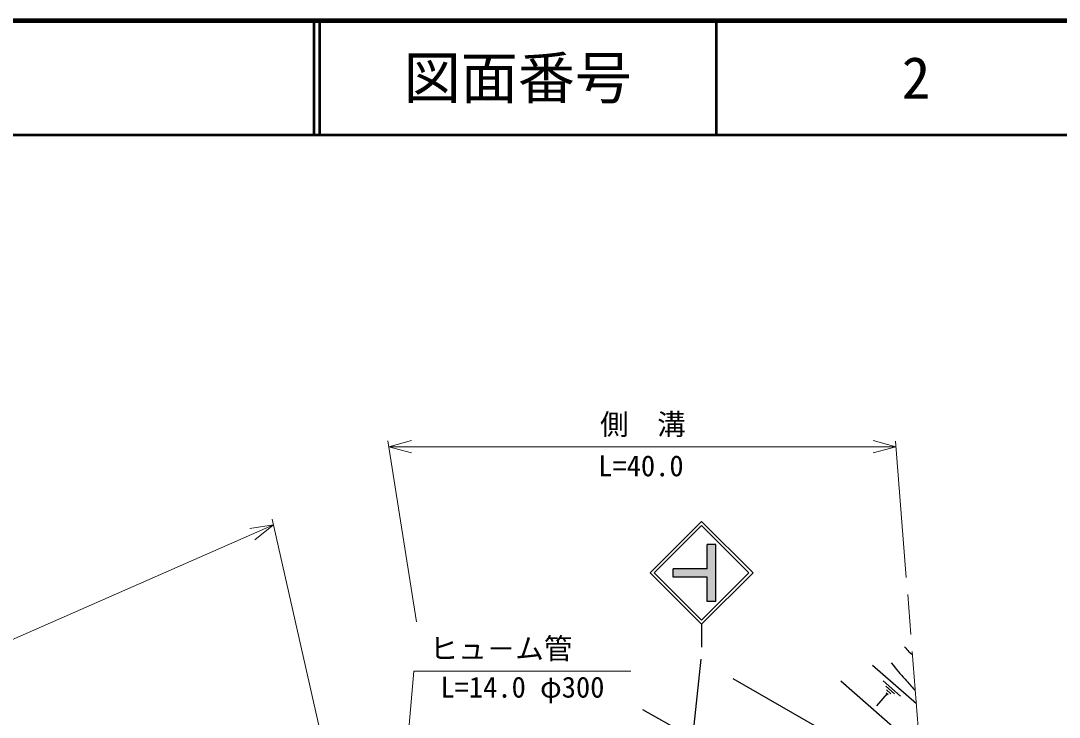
# Model space of a CAD drawing. Units: millimetres, scale not verified. Extents: x 40000 to 680000, y 20000 to 380000.
# Drawn here: x 483086 to 574041, y 318983 to 380000 of the extents above; entities that cross this region are included whole.
import ezdxf
from ezdxf.enums import TextEntityAlignment as Align

# ---------------------------------------------------------------- set-up
doc = ezdxf.new("R2010")
doc.units = ezdxf.units.MM
doc.header["$LTSCALE"] = 1000
doc.linetypes.add('CHAIN', pattern=[18.5, 12, -1.5, 3.5, -1.5])
for name, color, linetype, lineweight in [('S-BGD', 7, 'Continuous', 25), ('S-BMK', 2, 'CHAIN', 13), ('S-STR-HTXT', 7, 'Continuous', 13), ('S-STR-STRC', 7, 'Continuous', 25), ('S-TTL', 2, 'Continuous', 140), ('S-TTL-LINE', 7, 'Continuous', 50)]:
    doc.layers.add(name, color=color, linetype=linetype, lineweight=lineweight)
doc.layers.add('S-TTL-TXT', color=7, linetype='Continuous')
doc.styles.add('ＭＳ ゴシック', font='')
doc.styles.get('ＭＳ ゴシック').set_extended_font_data('MS Gothic')

msp = doc.modelspace()

# ---------------------------------------------------------------- hatches: boundary and pattern name
at = {"layer": 'S-STR-STRC'}
msp.add_hatch(color=256, dxfattribs=at).paths.add_polyline_path([(540219, 331996), (543219, 331996), (543219, 334122), (543969, 334122), (543969, 329122), (543219, 329122), (543219, 331246), (540219, 331246)])

# ---------------------------------------------------------------- linework, layer by layer
at = {"layer": 'S-BGD'}
for p, q in [((557699, 323538), (561527, 320173)), ((545445, 322389), (562113, 312801)), ((554913, 322182), (561851, 316099)), ((558606, 322178), (560128, 320839)), ((558852, 321691), (559614, 321021)), ((558870, 321135), (559061, 320968)), ((558909, 321371), (559290, 321036)), ((558965, 321052), (558028, 319986)), ((537531, 319658), (562682, 305639))]:
    msp.add_line(p, q, dxfattribs=at)
for points in [[(560479, 325160), (560657, 324943), (560708, 324873), (560878, 324713), (560994, 324604), (561037, 324565), (561187, 324447)], [(559309, 323752), (559900, 323048), (560052, 322862), (560545, 322306), (560889, 321918), (561001, 321793), (561435, 321321)]]:
    msp.add_open_spline(points, degree=3, knots=[0, 0, 0, 0, 1, 1, 1, 2, 2, 2, 2], dxfattribs=at)
at = {"layer": 'S-BMK'}
msp.add_line((559697, 343182), (563420, 296364), dxfattribs=at)
at = {"layer": 'S-STR-HTXT'}
for p, q in [((517736, 327337), (515233, 343185)), ((515312, 342685), (517312, 343224)), ((559737, 342685), (557737, 343224)), ((559737, 342685), (515312, 342685)), ((515312, 342685), (517312, 342146)), ((559737, 342685), (557737, 342146)), ((470035, 320371), (505209, 335837)), ((505209, 335837), (503161, 335526)), ((505209, 335837), (503595, 334539)), ((510849, 310933), (505097, 336334)), ((515034, 295228), (517523, 323033)), ((536523, 323033), (517523, 323033))]:
    msp.add_line(p, q, dxfattribs=at)
at = {"layer": 'S-STR-STRC'}
for p, q in [((538219, 331622), (542719, 336122)), ((538573, 331622), (542719, 335768)), ((547219, 331622), (542719, 336122)), ((546866, 331622), (542719, 335768)), ((543969, 334122), (543219, 334122)), ((543219, 331996), (543219, 334122)), ((543969, 329122), (543969, 334122)), ((540219, 331246), (540219, 331996)), ((543219, 331996), (540219, 331996)), ((538220, 331622), (542719, 327122)), ((538573, 331622), (542719, 327475)), ((543219, 331246), (540219, 331246)), ((542719, 327122), (547219, 331622)), ((542719, 327475), (546866, 331622)), ((543219, 329122), (543219, 331246)), ((543969, 329122), (543219, 329122)), ((542720, 327122), (542720, 325122)), ((539879, 298245), (542686, 324064))]:
    msp.add_line(p, q, dxfattribs=at)
at = {"layer": 'S-TTL'}
msp.add_line((680000, 380000), (40000, 380000), dxfattribs=at)
at = {"layer": 'S-TTL-LINE'}
for p, q in [((508747, 380000), (508747, 370000)), ((509247, 380000), (509247, 370000)), ((543997, 380000), (543997, 370000)), ((40000, 370000), (680000, 370000))]:
    msp.add_line(p, q, dxfattribs=at)

# ---------------------------------------------------------------- texts
at = {"layer": 'S-STR-HTXT', "style": 'ＭＳ ゴシック'}
msp.add_text('側\u3000溝', height=1833, dxfattribs=at).set_placement((537575, 343178), align=Align.BOTTOM_CENTER)
msp.add_text('L=40.0', height=1833, dxfattribs=at).set_placement((537401, 341009), align=Align.MIDDLE_CENTER)
msp.add_text('ヒュ－ム管', height=1833, dxfattribs=at).set_placement((518898, 323533), align=Align.BOTTOM_LEFT)
msp.add_text('L=14.0 φ300', height=1833, dxfattribs=at).set_placement((527023, 322533), align=Align.TOP_CENTER)
at = {"layer": 'S-TTL-TXT', "style": 'ＭＳ ゴシック'}
for s, p in [('図面番号', (526622, 375000)), ('2', (561497, 375000))]:
    msp.add_text(s, height=3666, dxfattribs=at).set_placement(p, align=Align.MIDDLE_CENTER)

doc.saveas('drawing.dxf')
